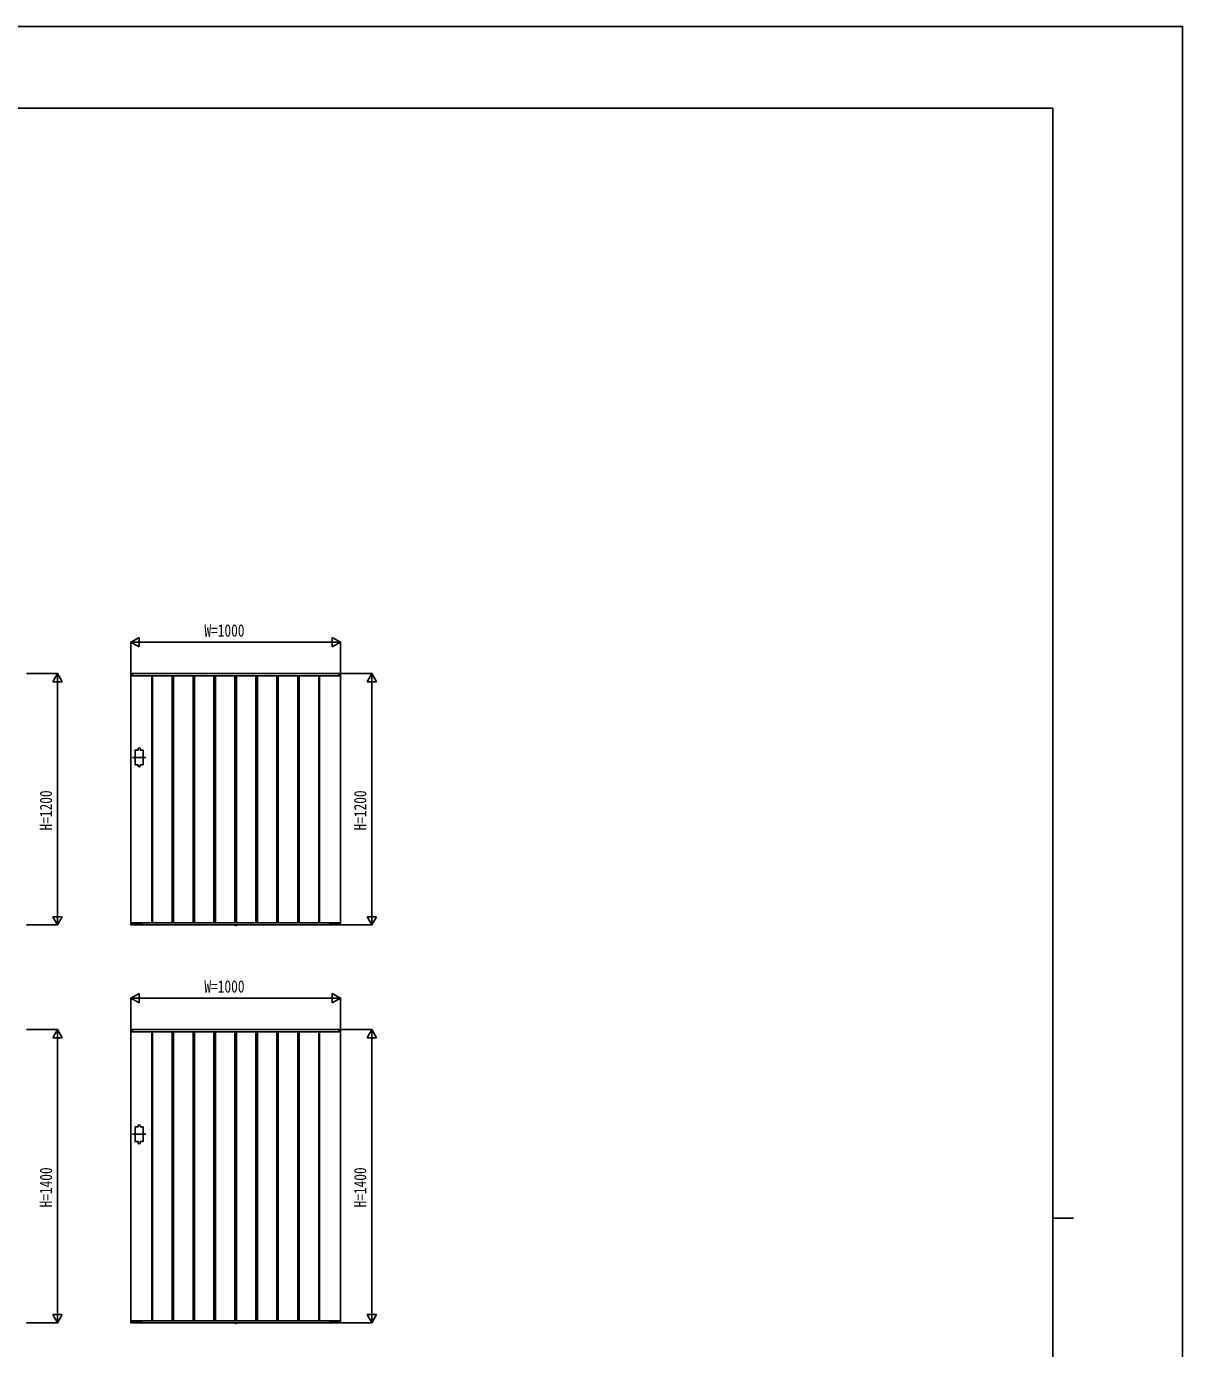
# Model space of a CAD drawing. Units: millimetres, scale not verified. Extents: x -8410 to 8410, y -5940 to 5940.
# Drawn here: x 2891 to 8410, y -373 to 5940 of the extents above; entities that cross this region are included whole.
import ezdxf
from ezdxf.enums import TextEntityAlignment as Align

# ---------------------------------------------------------------- set-up
doc = ezdxf.new("R2010")
doc.units = ezdxf.units.MM
doc.header["$LTSCALE"] = 30
for name, color, linetype in [('0-2_YKK_A1', 4, 'Continuous'), ('0-3_YKK_D', 6, 'Continuous'), ('0-4_YKK_ZWAK', 7, 'Continuous')]:
    doc.layers.add(name, color=color, linetype=linetype)
doc.styles.add('ＭＳ ゴシック', font='')
doc.styles.get('ＭＳ ゴシック').set_extended_font_data('MS Gothic')

msp = doc.modelspace()

# ---------------------------------------------------------------- linework, layer by layer
at = {"layer": '0-2_YKK_A1'}
for p, q in [((3389.54, 2848.63), (3389.54, 2840.5)), ((3390.95, 2850.13), (3396.51, 2850.47)), ((3397.04, 2850), (4383.04, 2850)), ((3397.04, 2840), (3397.04, 2850)), ((3397.04, 2840.3), (3397.04, 2849.97)), ((4383.04, 2840), (4383.04, 2850)), ((4383.04, 2840.3), (4383.04, 2849.97)), ((4389.13, 2850.13), (4383.57, 2850.47)), ((4390.54, 2848.63), (4390.54, 2840.5)), ((3390.04, 2840), (3390.04, 1660)), ((3390.04, 2840), (4390.04, 2840)), ((3397.04, 2840), (3390.04, 2840)), ((3390.04, 2840), (3396.74, 2840)), ((3396.74, 2840), (3396.74, 2840)), ((3490.04, 2840), (3490.04, 1660)), ((3493.54, 2840), (3493.54, 1660)), ((3586.54, 2840), (3586.54, 1660)), ((3593.54, 2840), (3593.54, 1660)), ((3686.54, 2840), (3686.54, 1660)), ((3693.54, 2840), (3693.54, 1660)), ((3786.54, 2840), (3786.54, 1660)), ((3793.54, 2840), (3793.54, 1660)), ((3886.54, 2840), (3886.54, 1660)), ((3893.54, 2840), (3893.54, 1660)), ((3986.54, 2840), (3986.54, 1660)), ((3993.54, 2840), (3993.54, 1660)), ((4086.54, 2840), (4086.54, 1660)), ((4093.54, 2840), (4093.54, 1660)), ((4186.54, 2840), (4186.54, 1660)), ((4193.54, 2840), (4193.54, 1660)), ((4286.54, 2840), (4286.54, 1660)), ((4290.04, 2840), (4290.04, 1660)), ((4383.04, 2840), (4390.04, 2840)), ((4390.04, 2840), (4383.34, 2840)), ((4383.34, 2840), (4383.34, 2840)), ((4390.04, 2840), (4390.04, 1660)), ((3424.04, 2485), (3424.04, 2490)), ((3434.04, 2485), (3434.04, 2490)), ((3460.54, 2450), (3397.54, 2450)), ((3424.04, 2415), (3424.04, 2410)), ((3434.04, 2415), (3434.04, 2410)), ((3390.15, 1649.97), (3389.57, 1659.47)), ((3390.04, 1660), (4390.04, 1660)), ((3397.04, 1660), (3390.04, 1660)), ((3439.74, 1660), (3390.07, 1660)), ((3391.4, 1649.5), (3390.65, 1649.5)), ((3391.9, 1649.99), (3391.93, 1651.81)), ((3391.91, 1650.5), (3438.21, 1650.5)), ((3412.83, 1652.1), (3392.25, 1652.1)), ((3413.15, 1651.81), (3413.16, 1650.99)), ((3414.88, 1650.99), (3414.9, 1651.81)), ((3421.87, 1652.1), (3415.21, 1652.1)), ((3422.18, 1651.81), (3422.2, 1650.99)), ((3423.92, 1650.99), (3423.93, 1651.81)), ((3437.87, 1652.1), (3424.25, 1652.1)), ((3434.14, 1652.1), (3434.16, 1650.99)), ((3438.18, 1651.81), (3438.21, 1650.01)), ((3439.54, 1649.52), (3438.71, 1649.52)), ((3440.04, 1660), (3440.04, 1650)), ((3440.04, 1659.7), (3440.04, 1650.02)), ((3440.04, 1650), (4340.04, 1650)), ((3886.13, 1649.5), (3886.22, 1650)), ((3886.13, 1649.5), (3886.3, 1648.53)), ((3886.13, 1649.5), (3893.95, 1649.5)), ((3886.22, 1650), (3893.86, 1650)), ((3890.04, 1645.8), (3890.04, 1650)), ((3893.95, 1649.5), (3893.78, 1648.53)), ((3893.95, 1649.5), (3893.86, 1650)), ((4340.04, 1660), (4340.04, 1650)), ((4340.04, 1659.7), (4340.04, 1650.02)), ((4340.34, 1660), (4390.01, 1660)), ((4340.54, 1649.52), (4341.37, 1649.52)), ((4341.9, 1651.81), (4341.87, 1650.01)), ((4388.17, 1650.5), (4341.87, 1650.5)), ((4342.21, 1652.1), (4355.83, 1652.1)), ((4345.94, 1652.1), (4345.92, 1650.99)), ((4356.16, 1650.99), (4356.15, 1651.81)), ((4357.9, 1651.81), (4357.88, 1650.99)), ((4358.21, 1652.1), (4364.87, 1652.1)), ((4365.2, 1650.99), (4365.18, 1651.81)), ((4366.93, 1651.81), (4366.92, 1650.99)), ((4367.25, 1652.1), (4387.83, 1652.1)), ((4388.18, 1649.99), (4388.15, 1651.81)), ((4388.68, 1649.5), (4389.43, 1649.5)), ((4389.93, 1649.97), (4390.51, 1659.47)), ((3389.54, 1148.63), (3389.54, 1140.5)), ((3390.04, 1140), (3390.04, -240)), ((3390.04, 1140), (4390.04, 1140)), ((3397.04, 1140), (3390.04, 1140)), ((3390.04, 1140), (3396.74, 1140)), ((3390.95, 1150.13), (3396.51, 1150.47)), ((3396.74, 1140), (3396.74, 1140)), ((3397.04, 1150), (4383.04, 1150)), ((3397.04, 1140), (3397.04, 1150)), ((3397.04, 1140.3), (3397.04, 1149.97)), ((3490.04, 1140), (3490.04, -240)), ((3493.54, 1140), (3493.54, -240)), ((3586.54, 1140), (3586.54, -240)), ((3593.54, 1140), (3593.54, -240)), ((3686.54, 1140), (3686.54, -240)), ((3693.54, 1140), (3693.54, -240)), ((3786.54, 1140), (3786.54, -240)), ((3793.54, 1140), (3793.54, -240)), ((3886.54, 1140), (3886.54, -240)), ((3893.54, 1140), (3893.54, -240)), ((3986.54, 1140), (3986.54, -240)), ((3993.54, 1140), (3993.54, -240)), ((4086.54, 1140), (4086.54, -240)), ((4093.54, 1140), (4093.54, -240)), ((4186.54, 1140), (4186.54, -240)), ((4193.54, 1140), (4193.54, -240)), ((4286.54, 1140), (4286.54, -240)), ((4290.04, 1140), (4290.04, -240)), ((4383.04, 1140), (4383.04, 1150)), ((4383.04, 1140.3), (4383.04, 1149.97)), ((4383.04, 1140), (4390.04, 1140)), ((4390.04, 1140), (4383.34, 1140)), ((4383.34, 1140), (4383.34, 1140)), ((4389.13, 1150.13), (4383.57, 1150.47)), ((4390.04, 1140), (4390.04, -240)), ((4390.54, 1148.63), (4390.54, 1140.5)), ((3460.54, 650), (3397.54, 650)), ((3424.04, 685), (3424.04, 690)), ((3434.04, 685), (3434.04, 690)), ((3424.04, 615), (3424.04, 610)), ((3434.04, 615), (3434.04, 610)), ((3390.15, -250.03), (3389.57, -240.53)), ((3390.04, -240), (4390.04, -240)), ((3397.04, -240), (3390.04, -240)), ((3439.74, -240), (3390.07, -240)), ((3391.4, -250.5), (3390.65, -250.5)), ((3391.9, -250.01), (3391.93, -248.19)), ((3391.91, -249.5), (3438.21, -249.5)), ((3412.83, -247.9), (3392.25, -247.9)), ((3413.15, -248.19), (3413.16, -249.01)), ((3414.88, -249.01), (3414.9, -248.19)), ((3421.87, -247.9), (3415.21, -247.9)), ((3422.18, -248.19), (3422.2, -249.01)), ((3423.92, -249.01), (3423.93, -248.19)), ((3437.87, -247.9), (3424.25, -247.9)), ((3434.14, -247.9), (3434.16, -249.01)), ((3438.18, -248.19), (3438.21, -249.99)), ((3439.54, -250.48), (3438.71, -250.48)), ((3440.04, -240), (3440.04, -250)), ((3440.04, -240.3), (3440.04, -249.98)), ((3440.04, -250), (4340.04, -250)), ((3886.13, -250.5), (3886.22, -250)), ((3886.13, -250.5), (3886.3, -251.47)), ((3886.13, -250.5), (3893.95, -250.5)), ((3886.22, -250), (3893.86, -250)), ((3890.04, -254.2), (3890.04, -250)), ((3893.95, -250.5), (3893.78, -251.47)), ((3893.95, -250.5), (3893.86, -250)), ((4340.04, -240), (4340.04, -250)), ((4340.04, -240.3), (4340.04, -249.98)), ((4340.34, -240), (4390.01, -240)), ((4340.54, -250.48), (4341.37, -250.48)), ((4341.9, -248.19), (4341.87, -249.99)), ((4388.17, -249.5), (4341.87, -249.5)), ((4342.21, -247.9), (4355.83, -247.9)), ((4345.94, -247.9), (4345.92, -249.01)), ((4356.16, -249.01), (4356.15, -248.19)), ((4357.9, -248.19), (4357.88, -249.01)), ((4358.21, -247.9), (4364.87, -247.9)), ((4365.2, -249.01), (4365.18, -248.19)), ((4366.93, -248.19), (4366.92, -249.01)), ((4367.25, -247.9), (4387.83, -247.9)), ((4388.18, -250.01), (4388.15, -248.19)), ((4388.68, -250.5), (4389.43, -250.5)), ((4389.93, -250.03), (4390.51, -240.53))]:
    msp.add_line(p, q, dxfattribs=at)
for points in [[(3424.04, 2485), (3410.04, 2485), (3410.04, 2415), (3424.04, 2415)], [(3434.04, 2415), (3448.04, 2415), (3448.04, 2485), (3434.04, 2485)], [(3392.25, 1652.1), (3392.11, 1652.07), (3392.03, 1652.02), (3391.99, 1651.97), (3391.96, 1651.91), (3391.94, 1651.86), (3391.93, 1651.81)], [(3413.15, 1651.81), (3413.14, 1651.85), (3413.13, 1651.9), (3413.11, 1651.95), (3413.08, 1651.99), (3413.03, 1652.04), (3412.95, 1652.08), (3412.83, 1652.1)], [(3415.21, 1652.1), (3415.08, 1652.07), (3415, 1652.02), (3414.95, 1651.97), (3414.92, 1651.91), (3414.91, 1651.86), (3414.9, 1651.81)], [(3422.18, 1651.81), (3422.18, 1651.85), (3422.17, 1651.9), (3422.14, 1651.95), (3422.11, 1651.99), (3422.06, 1652.04), (3421.99, 1652.08), (3421.87, 1652.1)], [(3424.25, 1652.1), (3424.11, 1652.07), (3424.03, 1652.02), (3423.99, 1651.97), (3423.96, 1651.91), (3423.94, 1651.86), (3423.93, 1651.81)], [(3438.18, 1651.81), (3438.18, 1651.85), (3438.17, 1651.9), (3438.14, 1651.95), (3438.11, 1651.99), (3438.06, 1652.04), (3437.99, 1652.08), (3437.87, 1652.1)], [(3887.74, 1647.42), (3888.89, 1649.74), (3890.04, 1650.35)], [(3892.34, 1647.42), (3891.18, 1649.74), (3890.04, 1650.35)], [(4341.9, 1651.81), (4341.9, 1651.85), (4341.91, 1651.9), (4341.94, 1651.95), (4341.97, 1651.99), (4342.02, 1652.04), (4342.09, 1652.08), (4342.21, 1652.1)], [(4355.83, 1652.1), (4355.97, 1652.07), (4356.04, 1652.02), (4356.09, 1651.97), (4356.12, 1651.91), (4356.14, 1651.86), (4356.15, 1651.81)], [(4357.9, 1651.81), (4357.9, 1651.85), (4357.91, 1651.9), (4357.94, 1651.95), (4357.97, 1651.99), (4358.02, 1652.04), (4358.09, 1652.08), (4358.21, 1652.1)], [(4364.87, 1652.1), (4365, 1652.07), (4365.08, 1652.02), (4365.13, 1651.97), (4365.16, 1651.91), (4365.17, 1651.86), (4365.18, 1651.81)], [(4366.93, 1651.81), (4366.94, 1651.85), (4366.95, 1651.9), (4366.97, 1651.95), (4367, 1651.99), (4367.05, 1652.04), (4367.13, 1652.08), (4367.25, 1652.1)], [(4387.83, 1652.1), (4387.97, 1652.07), (4388.04, 1652.02), (4388.09, 1651.97), (4388.12, 1651.91), (4388.14, 1651.86), (4388.15, 1651.81)], [(3424.04, 685), (3410.04, 685), (3410.04, 615), (3424.04, 615)], [(3434.04, 615), (3448.04, 615), (3448.04, 685), (3434.04, 685)], [(3392.25, -247.9), (3392.11, -247.93), (3392.03, -247.98), (3391.99, -248.03), (3391.96, -248.09), (3391.94, -248.14), (3391.93, -248.19)], [(3413.15, -248.19), (3413.14, -248.15), (3413.13, -248.1), (3413.11, -248.05), (3413.08, -248.01), (3413.03, -247.96), (3412.95, -247.92), (3412.83, -247.9)], [(3415.21, -247.9), (3415.08, -247.93), (3415, -247.98), (3414.95, -248.03), (3414.92, -248.09), (3414.91, -248.14), (3414.9, -248.19)], [(3422.18, -248.19), (3422.18, -248.15), (3422.17, -248.1), (3422.14, -248.05), (3422.11, -248.01), (3422.06, -247.96), (3421.99, -247.92), (3421.87, -247.9)], [(3424.25, -247.9), (3424.11, -247.93), (3424.03, -247.98), (3423.99, -248.03), (3423.96, -248.09), (3423.94, -248.14), (3423.93, -248.19)], [(3438.18, -248.19), (3438.18, -248.15), (3438.17, -248.1), (3438.14, -248.05), (3438.11, -248.01), (3438.06, -247.96), (3437.99, -247.92), (3437.87, -247.9)], [(3887.74, -252.58), (3888.89, -250.26), (3890.04, -249.65)], [(3892.34, -252.58), (3891.18, -250.26), (3890.04, -249.65)], [(4341.9, -248.19), (4341.9, -248.15), (4341.91, -248.1), (4341.94, -248.05), (4341.97, -248.01), (4342.02, -247.96), (4342.09, -247.92), (4342.21, -247.9)], [(4355.83, -247.9), (4355.97, -247.93), (4356.04, -247.98), (4356.09, -248.03), (4356.12, -248.09), (4356.14, -248.14), (4356.15, -248.19)], [(4357.9, -248.19), (4357.9, -248.15), (4357.91, -248.1), (4357.94, -248.05), (4357.97, -248.01), (4358.02, -247.96), (4358.09, -247.92), (4358.21, -247.9)], [(4364.87, -247.9), (4365, -247.93), (4365.08, -247.98), (4365.13, -248.03), (4365.16, -248.09), (4365.17, -248.14), (4365.18, -248.19)], [(4366.93, -248.19), (4366.94, -248.15), (4366.95, -248.1), (4366.97, -248.05), (4367, -248.01), (4367.05, -247.96), (4367.13, -247.92), (4367.25, -247.9)], [(4387.83, -247.9), (4387.97, -247.93), (4388.04, -247.98), (4388.09, -248.03), (4388.12, -248.09), (4388.14, -248.14), (4388.15, -248.19)]]:
    msp.add_lwpolyline(points, dxfattribs=at)
for centre, radius, start, end in [((3391.04, 2848.63), 1.5, 93.5, 180), ((3396.54, 2849.97), 0.5, 0, 93.5), ((4383.54, 2849.97), 0.5, 86.5, 180), ((4389.04, 2848.63), 1.5, 0, 86.5), ((3390.04, 2840.5), 0.5, 180, 270), ((3396.74, 2840.3), 0.3, 270, 0), ((4383.34, 2840.3), 0.3, 180, 270), ((4390.04, 2840.5), 0.5, 270, 0), ((3429.04, 2490), 5, 0, 180), ((3429.04, 2410), 5, 180, 0), ((3390.07, 1659.5), 0.5, 90, 183.5), ((3390.65, 1650), 0.5, 183.5, 269.21081), ((3391.4, 1650), 0.5, 269.18971, 359), ((3413.66, 1651), 0.5, 181, 270), ((3414.38, 1651), 0.5, 270, 359), ((3422.7, 1651), 0.5, 181, 270), ((3423.42, 1651), 0.5, 270, 359), ((3434.66, 1651), 0.5, 181, 270), ((3438.71, 1650.02), 0.5, 181.0014, 270.00152), ((3439.54, 1650.02), 0.5, 270, 0), ((3439.74, 1659.7), 0.3, 0, 90), ((3887.19, 1648.68), 0.9, 190, 239.36409), ((3890.04, 1653.5), 6.5, 239.36409, 300.63591), ((3892.89, 1648.68), 0.9, 300.63591, 350), ((4340.34, 1659.7), 0.3, 90, 180), ((4340.54, 1650.02), 0.5, 180, 270), ((4341.37, 1650.02), 0.5, 269.99848, 358.9986), ((4345.42, 1651), 0.5, 270, 359), ((4356.66, 1651), 0.5, 181, 270), ((4357.38, 1651), 0.5, 270, 359), ((4365.7, 1651), 0.5, 181, 270), ((4366.42, 1651), 0.5, 270, 359), ((4388.68, 1650), 0.5, 181, 270.81029), ((4389.43, 1650), 0.5, 270.78919, 356.5), ((4390.01, 1659.5), 0.5, 356.5, 90), ((3391.04, 1148.63), 1.5, 93.5, 180), ((3390.04, 1140.5), 0.5, 180, 270), ((3396.54, 1149.97), 0.5, 0, 93.5), ((3396.74, 1140.3), 0.3, 270, 0), ((4383.54, 1149.97), 0.5, 86.5, 180), ((4383.34, 1140.3), 0.3, 180, 270), ((4389.04, 1148.63), 1.5, 0, 86.5), ((4390.04, 1140.5), 0.5, 270, 0), ((3429.04, 690), 5, 0, 180), ((3429.04, 610), 5, 180, 0), ((3390.07, -240.5), 0.5, 90, 183.5), ((3390.65, -250), 0.5, 183.5, 269.21081), ((3391.4, -250), 0.5, 269.18971, 359), ((3413.66, -249), 0.5, 181, 270), ((3414.38, -249), 0.5, 270, 359), ((3422.7, -249), 0.5, 181, 270), ((3423.42, -249), 0.5, 270, 359), ((3434.66, -249), 0.5, 181, 270), ((3438.71, -249.98), 0.5, 181.0014, 270.00152), ((3439.54, -249.98), 0.5, 270, 0), ((3439.74, -240.3), 0.3, 0, 90), ((3887.19, -251.32), 0.9, 190, 239.36409), ((3890.04, -246.5), 6.5, 239.36409, 300.63591), ((3892.89, -251.32), 0.9, 300.63591, 350), ((4340.34, -240.3), 0.3, 90, 180), ((4340.54, -249.98), 0.5, 180, 270), ((4341.37, -249.98), 0.5, 269.99848, 358.9986), ((4345.42, -249), 0.5, 270, 359), ((4356.66, -249), 0.5, 181, 270), ((4357.38, -249), 0.5, 270, 359), ((4365.7, -249), 0.5, 181, 270), ((4366.42, -249), 0.5, 270, 359), ((4388.68, -250), 0.5, 181, 270.81029), ((4389.43, -250), 0.5, 270.78919, 356.5), ((4390.01, -240.5), 0.5, 356.5, 90)]:
    msp.add_arc(centre, radius, start, end, dxfattribs=at)
at = {"layer": '0-3_YKK_D'}
for p, q in [((3390.04, 3000), (3429.01, 3022.5)), ((3390.04, 2852), (3390.04, 3001)), ((3390.04, 3000), (3429.01, 2977.5)), ((3390.04, 3000), (3467.98, 3000)), ((3429.01, 2977.5), (3429.01, 3022.5)), ((3435.04, 3000), (4345.04, 3000)), ((4390.04, 3000), (4312.1, 3000)), ((4390.04, 3000), (4351.07, 3022.5)), ((4351.07, 3022.5), (4351.07, 2977.5)), ((4390.04, 3000), (4351.07, 2977.5)), ((4390.04, 2852), (4390.04, 3001)), ((2892.04, 2850), (3041.04, 2850)), ((3040.04, 2850), (3017.54, 2811.03)), ((3040.04, 2850), (3062.54, 2811.03)), ((3040.04, 2850), (3040.04, 2772.06)), ((4392.04, 2850), (4541.04, 2850)), ((4540.04, 2850), (4517.54, 2811.03)), ((4540.04, 2850), (4562.54, 2811.03)), ((4540.04, 2850), (4540.04, 2772.06)), ((3017.54, 2811.03), (3062.54, 2811.03)), ((3040.04, 2805), (3040.04, 1695)), ((4517.54, 2811.03), (4562.54, 2811.03)), ((4540.04, 2805), (4540.04, 1695)), ((3040.04, 1650), (3040.04, 1727.94)), ((4540.04, 1650), (4540.04, 1727.94)), ((2892.04, 1650), (3041.04, 1650)), ((3040.04, 1650), (3017.54, 1688.97)), ((3062.54, 1688.97), (3017.54, 1688.97)), ((3040.04, 1650), (3062.54, 1688.97)), ((4392.04, 1650), (4541.04, 1650)), ((4540.04, 1650), (4517.54, 1688.97)), ((4562.54, 1688.97), (4517.54, 1688.97)), ((4540.04, 1650), (4562.54, 1688.97)), ((3390.04, 1300), (3429.01, 1322.5)), ((3390.04, 1152), (3390.04, 1301)), ((3390.04, 1300), (3429.01, 1277.5)), ((3390.04, 1300), (3467.98, 1300)), ((3429.01, 1277.5), (3429.01, 1322.5)), ((3435.04, 1300), (4345.04, 1300)), ((4390.04, 1300), (4312.1, 1300)), ((4390.04, 1300), (4351.07, 1322.5)), ((4351.07, 1322.5), (4351.07, 1277.5)), ((4390.04, 1300), (4351.07, 1277.5)), ((4390.04, 1152), (4390.04, 1301)), ((2892.04, 1150), (3041.04, 1150)), ((3040.04, 1150), (3017.54, 1111.03)), ((3040.04, 1150), (3062.54, 1111.03)), ((3040.04, 1150), (3040.04, 1072.06)), ((4392.04, 1150), (4541.04, 1150)), ((4540.04, 1150), (4517.54, 1111.03)), ((4540.04, 1150), (4562.54, 1111.03)), ((4540.04, 1150), (4540.04, 1072.06)), ((3017.54, 1111.03), (3062.54, 1111.03)), ((3040.04, 1105), (3040.04, -205)), ((4517.54, 1111.03), (4562.54, 1111.03)), ((4540.04, 1105), (4540.04, -205)), ((3040.04, -250), (3040.04, -172.06)), ((4540.04, -250), (4540.04, -172.06)), ((2892.04, -250), (3041.04, -250)), ((3040.04, -250), (3017.54, -211.03)), ((3062.54, -211.03), (3017.54, -211.03)), ((3040.04, -250), (3062.54, -211.03)), ((4392.04, -250), (4541.04, -250)), ((4540.04, -250), (4517.54, -211.03)), ((4562.54, -211.03), (4517.54, -211.03)), ((4540.04, -250), (4562.54, -211.03))]:
    msp.add_line(p, q, dxfattribs=at)
at = {"layer": '0-4_YKK_ZWAK'}
for p, q in [((7790.04, 5550), (-7809.96, 5550)), ((7790.04, 5550), (7790.04, -5050)), ((7790.04, 250), (7890.04, 250))]:
    msp.add_line(p, q, dxfattribs=at)
msp.add_lwpolyline([(-8410, -5940), (8410, -5940), (8410, 5940), (-8410, 5940)], close=True, dxfattribs=at)

# ---------------------------------------------------------------- texts
at = {"layer": '0-3_YKK_D', "style": 'ＭＳ ゴシック', "width": 0.8}
for p in [(3740.71, 3009), (3740.71, 1309)]:
    msp.add_text('W=1000', height=58.65, dxfattribs=at).set_placement(p, align=Align.BOTTOM_LEFT)
for s, p in [('H=1200', (3031.04, 2100.67)), ('H=1200', (4531.04, 2100.67)), ('H=1400', (3031.04, 300.67)), ('H=1400', (4531.04, 300.67))]:
    msp.add_text(s, height=58.65, rotation=90, dxfattribs=at).set_placement(p, align=Align.BOTTOM_LEFT)

doc.saveas('drawing.dxf')
